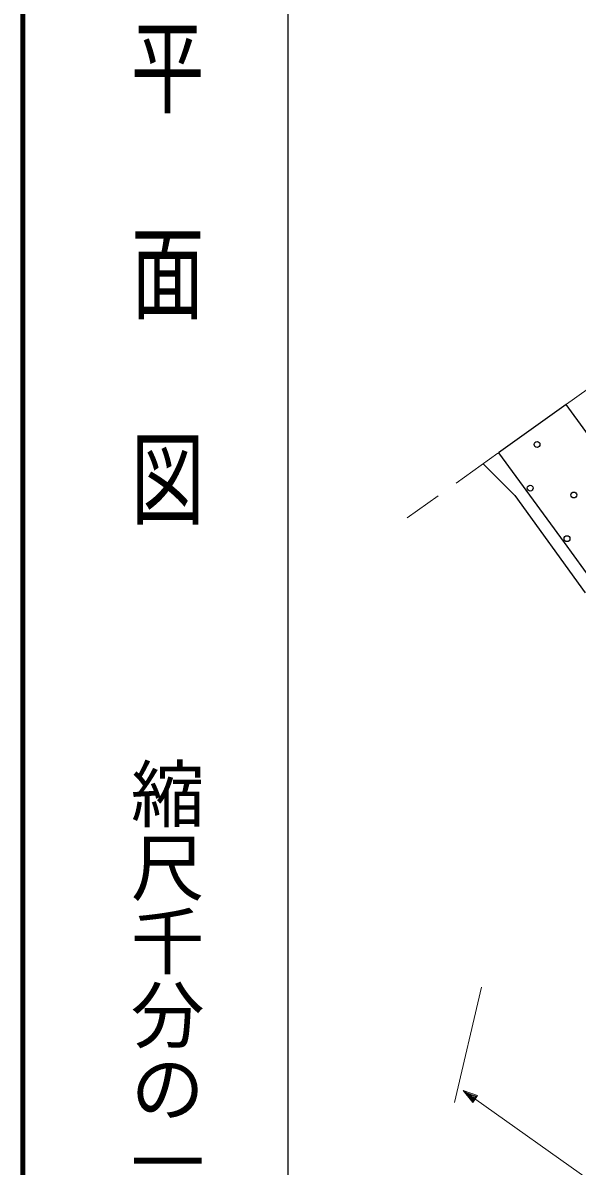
# Model space of a CAD drawing. Units: millimetres, scale not verified. Extents: x 40000 to 680000, y 20000 to 380000.
# Drawn here: x 40000 to 77668, y 263202 to 340880 of the extents above; entities that cross this region are included whole.
import ezdxf
from ezdxf.enums import TextEntityAlignment as Align

# ---------------------------------------------------------------- set-up
doc = ezdxf.new("R2010")
doc.units = ezdxf.units.MM
doc.header["$LTSCALE"] = 1000
doc.linetypes.add('CHAIN', pattern=[18.5, 12, -1.5, 3.5, -1.5])
for name, color, linetype, lineweight in [('M-BGD', 7, 'Continuous', 25), ('M-BMK', 2, 'CHAIN', 13), ('M-STR-HTXT', 7, 'Continuous', 13), ('M-TTL', 2, 'Continuous', 140), ('M-TTL-BAND', 7, 'Continuous', 25)]:
    doc.layers.add(name, color=color, linetype=linetype, lineweight=lineweight)
doc.styles.add('@ＭＳ ゴシック', font='')
doc.styles.get('@ＭＳ ゴシック').set_extended_font_data('@MS Gothic')

msp = doc.modelspace()

# ---------------------------------------------------------------- linework, layer by layer
at = {"layer": 'M-BGD'}
for p, q in [((76912, 314942), (72317, 311668)), ((81889, 308106), (76912, 314942)), ((72317, 311668), (76784, 305572)), ((71272, 310923), (73425, 308761)), ((73425, 308761), (78224, 302165)), ((76784, 305572), (79882, 301292))]:
    msp.add_line(p, q, dxfattribs=at)
for centre in [(74944, 312237), (74479, 309269), (77443, 308804), (76978, 305837)]:
    msp.add_ellipse(centre, major_axis=(0, 200), ratio=0.998797, dxfattribs=at)
at = {"layer": 'M-BMK'}
msp.add_line((83281, 319481), (66125, 307255), dxfattribs=at)
at = {"layer": 'M-STR-HTXT'}
for p, q in [((71175, 275353), (69339, 267525)), ((69917, 268342), (94076, 251200)), ((69917, 268342), (70895, 267991)), ((70571, 267534), (69917, 268342)), ((70146, 268180), (70816, 267949)), ((70585, 267622), (70146, 268180)), ((70276, 268087), (70737, 267907)), ((70599, 267711), (70276, 268087)), ((70895, 267991), (70571, 267534)), ((70472, 267948), (70658, 267865)), ((70612, 267799), (70472, 267948)), ((70816, 267949), (70585, 267622)), ((70737, 267907), (70599, 267711)), ((70658, 267865), (70612, 267799))]:
    msp.add_line(p, q, dxfattribs=at)
at = {"layer": 'M-TTL'}
msp.add_line((40000, 380000), (40000, 20000), dxfattribs=at)
at = {"layer": 'M-TTL-BAND'}
msp.add_line((58000, 370000), (58000, 20000), dxfattribs=at)

# ---------------------------------------------------------------- texts
at = {"layer": 'M-TTL-BAND', "style": '@ＭＳ ゴシック', "width": 1.4}
msp.add_text('平  面  図', height=3666, rotation=270, dxfattribs=at).set_placement((49777, 306475), align=Align.MIDDLE_RIGHT)
at = {"layer": 'M-TTL-BAND', "style": '@ＭＳ ゴシック'}
msp.add_text('縮尺千分の一', height=3666, rotation=270, dxfattribs=at).set_placement((49777, 261030), align=Align.MIDDLE_RIGHT)

doc.saveas('drawing.dxf')
